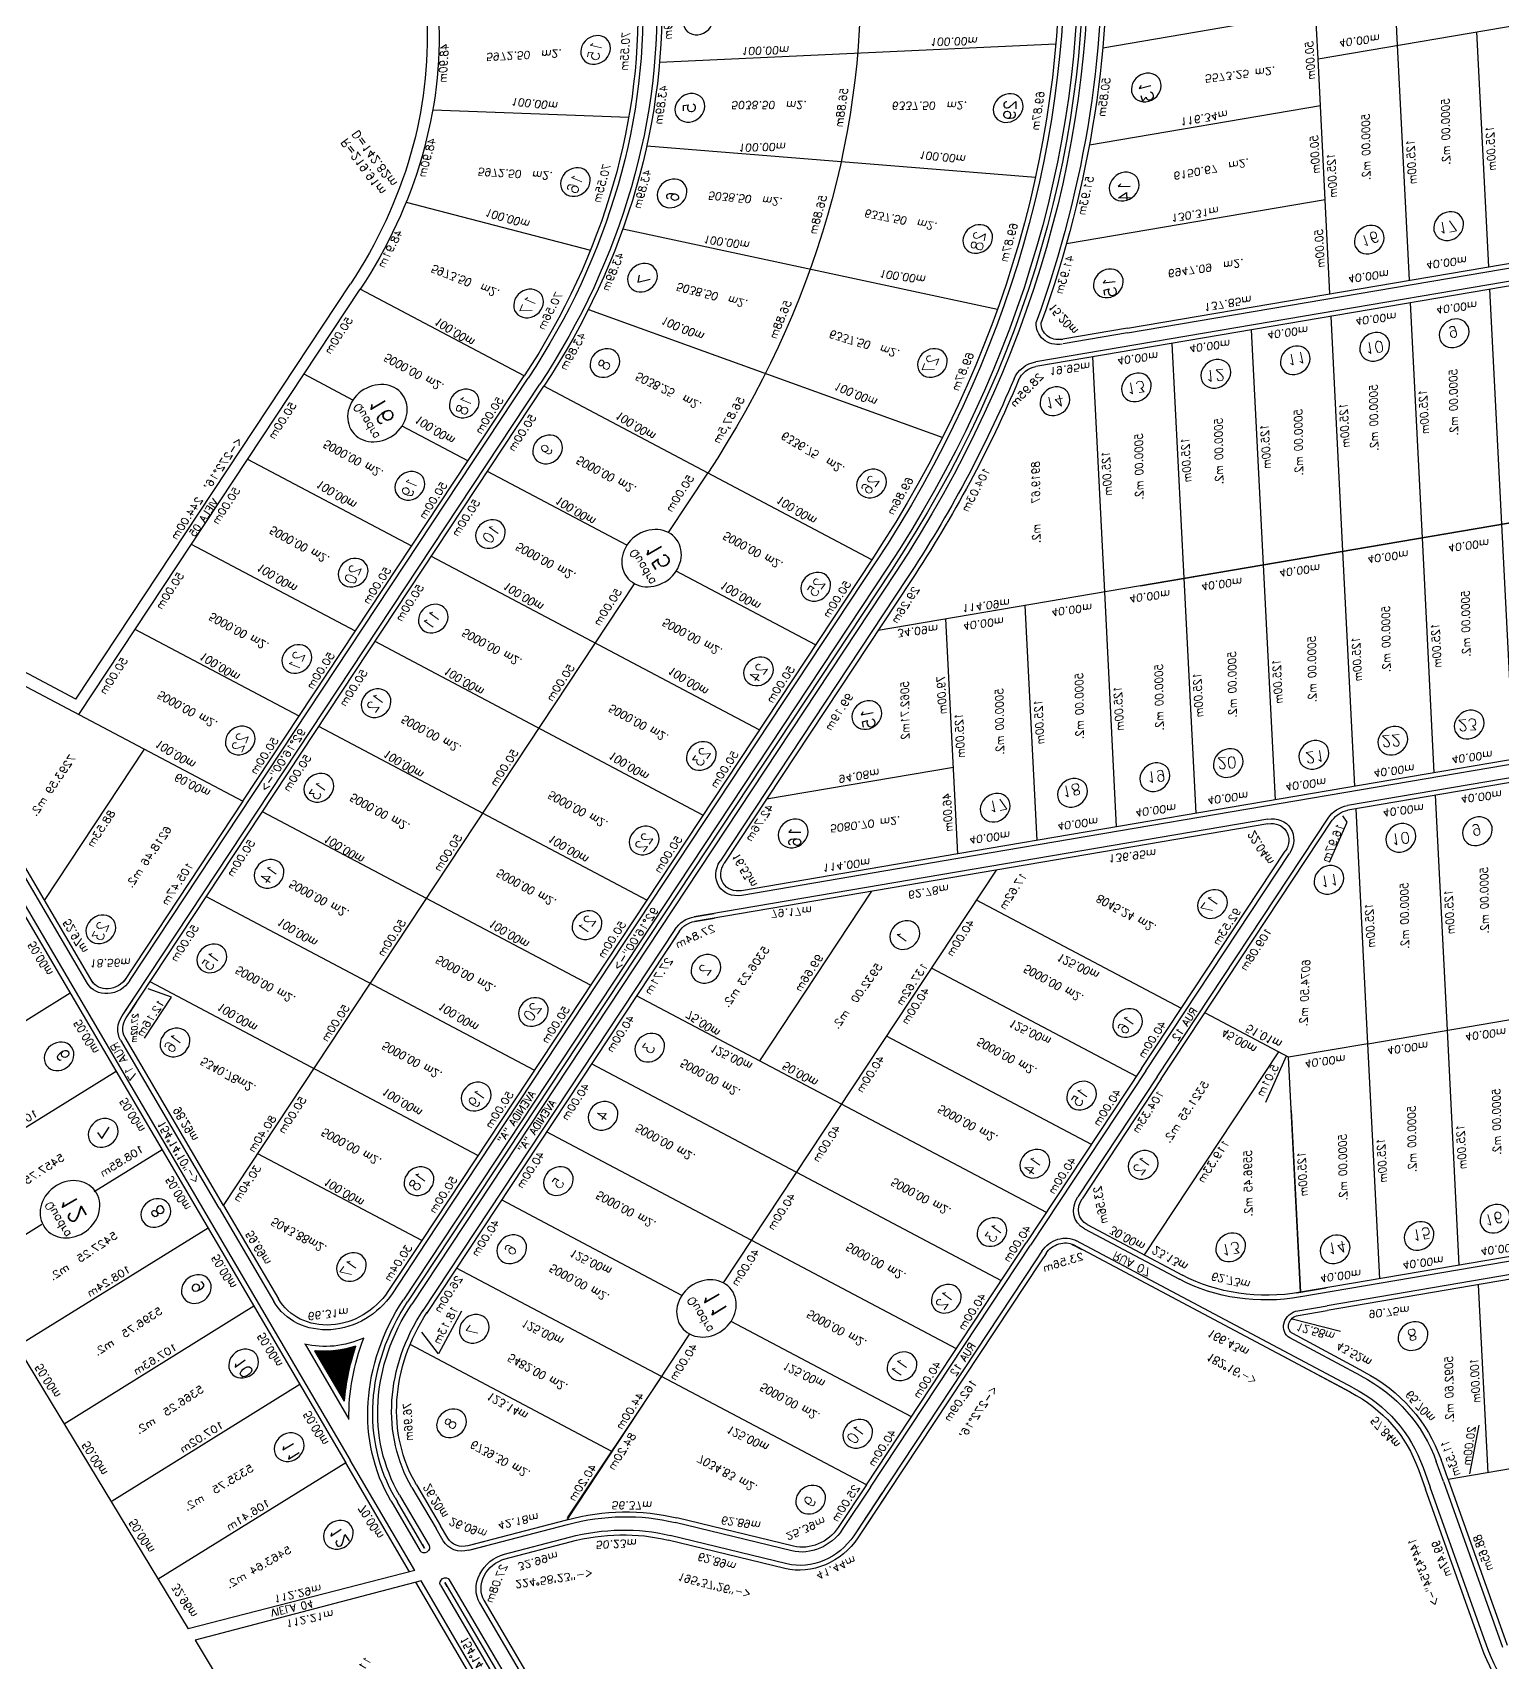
# Model space of a CAD drawing. Extents: x -23785941 to 8798891, y -8418521 to 21897894.
# Drawn here: x -2794367 to -2599359, y 4571250 to 4787501 of the extents above; entities that cross this region are included whole.
import ezdxf
from ezdxf.enums import TextEntityAlignment as Align

# ---------------------------------------------------------------- set-up
doc = ezdxf.new("R2010")
doc.units = 0
doc.header["$MEASUREMENT"] = 0
doc.header["$PDMODE"] = 34
doc.header["$PDSIZE"] = 1
doc.layers.get('0').update_dxf_attribs({"linetype": 'CONTINUOUS'})
for name, color, linetype in [('CALCADA', 3, 'CONTINUOUS'), ('REG60_100', 2, 'CONTINUOUS'), ('RUA', 1, 'CONTINUOUS'), ('TER_POLI', 5, 'CONTINUOUS')]:
    doc.layers.add(name, color=color, linetype=linetype)
doc.styles.add('1_5MM', font='romans.shx', dxfattribs={"height": 6})
doc.styles.add('1MM', font='romans.shx', dxfattribs={"height": 4})
doc.styles.add('2MM', font='romans.shx', dxfattribs={"height": 8})

# ---------------------------------------------------------------- blocks, each defined once
blk = doc.blocks.new('A$C3D774E76')
at = {"layer": 'CALCADA'}
h = blk.add_hatch(dxfattribs=at)
h.set_pattern_fill('ANSI37', color=105, angle=69.49536, style=0)
h.set_pattern_definition([(114.4953564, (-17588.34538, 15679.03877), (-0.11374935964, -0.0518274366), []), (204.4953564, (-17588.34538, 15679.03877), (0.0518274366, -0.11374935964), [])])
h.paths.add_polyline_path([(-22338.02, -2045.23, -0.111848), (-22326.71, -2062.49, -0.063642), (-22305.9, -2042.27)])
for p, q in [((-22278.18, -2025.16), (-22287.94, -1919.19)), ((-22207.76, -2021.19), (-22256.08, -1916.65)), ((-22201.07, -2020.57), (-22248.75, -1916.07)), ((-22377.76, -2034.33), (-22387.63, -1927.13)), ((-22327.97, -2029.74), (-22337.73, -1923.77)), ((-22483.6, -1975.54), (-22487.32, -1935.08)), ((-22427.55, -2038.91), (-22437.48, -1931.1)), ((-22576.92, -2052.66), (-22587.01, -1943.02)), ((-22527.13, -2048.08), (-22537.17, -1939.05)), ((-22477.34, -2043.49), (-22480.86, -2005.23)), ((-22096.68, -2008.45), (-22202.17, -2018.16)), ((-22208.88, -2018.78), (-22278.18, -2025.16)), ((-22825.88, -2075.5), (-22278.18, -2025.16)), ((-22246.6, -2031.81), (-22244.12, -2031.58)), ((-22216.96, -2031.59), (-22214.47, -2031.36)), ((-22190.07, -2029.11), (-22192.56, -2029.34)), ((-22172, -2039.48), (-22018.25, -2025.33)), ((-22246.15, -2036.79), (-22243.66, -2036.56)), ((-22432.48, -2051.39), (-22373.07, -2045.95)), ((-22319.68, -2041.03), (-22319.68, -2041.03)), ((-22245.28, -2046.23), (-22219.19, -2043.83)), ((-22432.48, -2051.39), (-22573.91, -2388.31)), ((-22432.49, -2051.41), (-22539.32, -2061.25)), ((-22183.56, -2058.9), (-22169.6, -2089.5)), ((-22573.78, -2064.4), (-22796.08, -2084.86)), ((-22547.62, -2067.33), (-22691.27, -2409.54)), ((-22626.52, -2069.25), (-22660.89, -2151.15)), ((-22551.09, -2069.13), (-22553.41, -2074.66)), ((-22548.79, -2070.1), (-22551.1, -2075.63)), ((-22532.73, -2068.6), (-22542.07, -2090.74)), ((-22605.57, -2174.38), (-22564.63, -2076.83)), ((-22705.63, -2138.88), (-22830.91, -2086.3)), ((-22371.39, -2164.23), (-22555.8, -2086.82)), ((-22542.07, -2090.74), (-22553.45, -2084.08)), ((-22352.04, -2118.13), (-22444.25, -2079.42)), ((-22196.07, -2131.56), (-22309.62, -2083.89)), ((-22796.39, -2094.28), (-22605.57, -2174.38)), ((-22352.04, -2118.13), (-22340.43, -2090.46)), ((-22296.2, -2092.18), (-22311.23, -2091.93)), ((-22307.53, -2113.33), (-22296.2, -2092.18)), ((-22222.79, -2195.17), (-22180.52, -2094.48)), ((-22404.9, -2306.07), (-22318.05, -2099.17)), ((-22329.37, -2095.12), (-22329.37, -2095.12)), ((-22181.05, -2095.38), (-22212.99, -2172.29)), ((-22506.86, -2486.95), (-22352.04, -2118.13)), ((-22097.85, -2220.51), (-22328.37, -2123.74)), ((-22390.74, -2210.33), (-22575.15, -2132.92)), ((-22087.42, -2165.08), (-22138.21, -2128)), ((-22705.63, -2138.88), (-22800.07, -2363.87)), ((-22697.78, -2135.67), (-22794.54, -2366.19)), ((-22700.1, -2141.21), (-22700.25, -2141.15)), ((-22242.43, -2203.2), (-22343.85, -2160.63)), ((-22605.57, -2174.38), (-22702.33, -2404.9)), ((-22410.09, -2256.44), (-22594.51, -2179.03)), ((-22624.92, -2220.48), (-22717.13, -2181.78)), ((-22128.82, -2294.27), (-22359.33, -2197.51)), ((-22139.9, -2351.66), (-22077.11, -2202.1)), ((-22113.33, -2257.39), (-22214.76, -2214.81)), ((-22644.28, -2266.59), (-22736.48, -2227.88)), ((-22429.45, -2302.54), (-22613.86, -2225.13)), ((-22328.3, -2446.54), (-22234.4, -2222.84)), ((-22097.86, -2220.5), (-22152.9, -2351.61)), ((-22144.3, -2331.15), (-22374.81, -2234.39)), ((-22663.63, -2312.69), (-22755.83, -2273.98)), ((-22448.8, -2348.64), (-22633.21, -2271.23)), ((-22159.78, -2368.04), (-22390.29, -2271.27)), ((-22359.71, -2392.19), (-22321.14, -2300.3)), ((-22747.7, -2331.62), (-22775.19, -2320.09)), ((-22468.15, -2394.74), (-22652.56, -2317.33)), ((-22259.86, -2565), (-22404.34, -2314.94)), ((-22682.98, -2358.79), (-22720.04, -2343.24)), ((-22484.73, -2496.24), (-22420.45, -2343.11)), ((-22420.45, -2343.11), (-22420.45, -2343.11)), ((-22348.12, -2436.24), (-22402.58, -2341.98)), ((-22402.58, -2341.98), (-22402.58, -2341.98)), ((-22192.56, -2446.13), (-22152.9, -2351.61)), ((-22144.14, -2355.3), (-22142.2, -2350.69)), ((-22141.83, -2356.27), (-22139.9, -2351.66)), ((-22175.26, -2404.92), (-22290.52, -2356.54)), ((-22702.33, -2404.9), (-22794.54, -2366.19)), ((-22593.54, -2396.34), (-22671.92, -2363.44)), ((-21980.48, -2434.51), (-22136.89, -2369.18)), ((-22136.47, -2369.36), (-22131.87, -2371.29)), ((-22387.95, -2459.25), (-22435.01, -2377.79)), ((-22141.11, -2380.43), (-22087.51, -2402.91)), ((-22181.49, -2450.78), (-22154.2, -2385.78)), ((-22190.74, -2441.8), (-22306, -2393.42)), ((-22108.84, -2393.97), (-22155.03, -2504)), ((-22487.51, -2440.85), (-22565.88, -2407.95)), ((-22818.19, -2408.9), (-22736.45, -2466.5)), ((-22506.86, -2486.95), (-22691.27, -2409.54)), ((-22585.52, -2415.97), (-22599.06, -2448.25)), ((-21827.74, -2413.4), (-21912.78, -2435.81)), ((-21980.65, -2434.44), (-22020.76, -2417.84)), ((-21909.72, -2447.41), (-21816.88, -2422.94)), ((-22206.23, -2478.68), (-22321.48, -2430.3)), ((-21985.24, -2445.52), (-22025.34, -2428.93)), ((-22348.12, -2436.24), (-22456.35, -2498.77)), ((-22052.45, -2947.96), (-22348.12, -2436.24)), ((-22010.69, -2448.02), (-22032, -2432.74)), ((-22031.7, -2436.18), (-22024.34, -2448.91)), ((-21923.93, -2438.75), (-21912.78, -2435.81)), ((-21923.29, -2441.16), (-21912.14, -2438.22)), ((-22850.45, -2445.52), (-22783, -2519.34)), ((-22192.56, -2446.13), (-22241.98, -2563.86)), ((-22041.22, -2443.7), (-22149.45, -2506.23)), ((-22124.94, -2492.07), (-22041.21, -2443.7)), ((-22042.09, -2442.18), (-22034.73, -2454.92)), ((-21985.11, -2445.58), (-21985.46, -2445.43)), ((-21910.36, -2444.99), (-21921.51, -2447.93)), ((-21909.72, -2447.41), (-21920.87, -2450.35)), ((-21832.18, -2581.62), (-21909.72, -2447.41)), ((-22710.83, -2448.79), (-22537.96, -2549.45)), ((-22181.49, -2450.78), (-22240.32, -2590.92)), ((-21815.2, -2810.88), (-22024.34, -2448.91)), ((-22303.76, -2762.86), (-22473.4, -2469.26)), ((-22328.11, -2470.87), (-22436.34, -2533.4)), ((-21986.3, -2514.76), (-21899.71, -2464.73)), ((-22021.2, -2478.33), (-22129.44, -2540.87)), ((-22735.32, -2485.18), (-22576.94, -2607.39)), ((-22196.53, -2486.59), (-22149.37, -2506.37)), ((-22308.09, -2505.5), (-22416.33, -2568.04)), ((-22129.44, -2540.87), (-22149.45, -2506.23)), ((-22764.31, -2518.1), (-22623.13, -2659.76)), ((-22001.19, -2512.97), (-22109.43, -2575.5)), ((-22288.08, -2540.14), (-22396.32, -2602.67)), ((-22129.44, -2540.87), (-22237.67, -2603.4)), ((-22129.44, -2540.87), (-22056.9, -2666.42)), ((-22797.32, -2546.98), (-22675.65, -2705.76)), ((-22416.33, -2568.04), (-22524.56, -2630.57)), ((-22268.07, -2574.77), (-22376.3, -2637.31)), ((-22222.69, -2577.82), (-22234.63, -2596.16)), ((-22109.43, -2575.5), (-22217.66, -2638.04)), ((-22407.32, -2583.62), (-22303.76, -2762.86)), ((-22234.63, -2596.16), (-22238.81, -2596.3)), ((-22396.32, -2602.67), (-22504.55, -2665.21)), ((-22042.06, -2941.96), (-22239.76, -2599.79)), ((-22268.92, -3073.03), (-22538.88, -2605.79)), ((-22248.06, -2609.41), (-22356.29, -2671.94)), ((-22542.43, -2623.63), (-22542.2, -2624.02)), ((-22525.95, -2652.16), (-22542.2, -2624.02)), ((-22376.3, -2637.31), (-22484.54, -2699.84)), ((-22228.05, -2644.04), (-22336.28, -2706.58)), ((-22518.21, -2765.5), (-22583.4, -2652.67)), ((-22525.95, -2652.16), (-22279.31, -3079.03)), ((-22356.29, -2671.94), (-22464.53, -2734.48)), ((-22208.04, -2678.68), (-22316.27, -2741.21)), ((-22561.5, -2790.51), (-22619.7, -2689.78)), ((-22336.28, -2706.58), (-22444.51, -2769.11)), ((-22604.8, -2815.52), (-22658.41, -2722.72)), ((-22474.92, -2740.48), (-22583.15, -2803.02)), ((-22316.27, -2741.21), (-22424.5, -2803.75)), ((-22454.9, -2775.12), (-22563.14, -2837.65)), ((-22583.15, -2803.02), (-22691.38, -2865.55)), ((-22583.15, -2803.02), (-22490.6, -2963.2)), ((-22434.89, -2809.75), (-22543.13, -2872.29)), ((-22563.14, -2837.65), (-22671.37, -2900.19))]:
    blk.add_line(p, q)
at = {"color": 100}
for p, q in [((-22192.79, -2026.85), (-22021.66, -2011.09)), ((-22192.56, -2029.34), (-22021.43, -2013.58)), ((-22192.33, -2031.83), (-22021.2, -2016.07)), ((-22244.12, -2031.58), (-22214.7, -2028.87)), ((-22214.47, -2031.36), (-22243.89, -2034.07)), ((-22243.66, -2036.56), (-22214.24, -2033.85)), ((-22498.1, -2490.63), (-22331.68, -2094.16)), ((-22495.8, -2491.59), (-22329.37, -2095.12)), ((-22493.49, -2492.56), (-22327.07, -2096.09))]:
    blk.add_line(p, q, dxfattribs=at)
at = {"color": 3}
blk.add_line((-22246.38, -2034.3), (-22243.89, -2034.07), dxfattribs=at)
at = {"color": 0}
for p, q in [((-22211.32, -2043.1), (-22219.19, -2043.83)), ((-22201.31, -2048.91), (-22198.03, -2056.1)), ((-22199.03, -2047.87), (-22195.75, -2055.06)), ((-22087.42, -2165.08), (-22138.21, -2128)), ((-22094.5, -2174.77), (-22145.29, -2137.7)), ((-22097.86, -2220.5), (-22088.18, -2197.45)), ((-22089.1, -2224.18), (-22079.42, -2201.13)), ((-22086.8, -2225.15), (-22077.11, -2202.1)), ((-22404.9, -2306.07), (-22401.01, -2296.82)), ((-22406.5, -2316.2), (-22401.48, -2324.89)), ((-22404.34, -2314.94), (-22399.32, -2323.64))]:
    blk.add_line(p, q, dxfattribs=at)
blk.add_lwpolyline([(-22338.02, -2045.23, -0.111848), (-22326.71, -2062.49, -0.063642), (-22305.9, -2042.27)], format="xyb", close=True)
at = {"color": 5}
for centre in [(-22481.1, -1990.8), (-22228.59, -2209.01), (-22733.86, -2337.4), (-22579.71, -2402.14)]:
    blk.add_circle(centre, 15, dxfattribs=at)
for centre in [(-22303.66, -2007.74), (-22248.66, -2001.75), (-22355.7, -2013.98), (-22451.31, -2023.04), (-22404.26, -2016.95), (-22552.56, -2030.28), (-22504.11, -2025.5), (-22261.08, -2077.46), (-22595.29, -2082.77), (-22520.74, -2079.14), (-22363.26, -2083.32), (-22546, -2117.45), (-22295.56, -2113.23), (-22379.25, -2134.04), (-22318.67, -2150.49), (-22564.83, -2163.77), (-22398.08, -2180.36), (-22333.63, -2188.05), (-22633.47, -2190.74), (-22109.54, -2194.73), (-22586.7, -2207.68), (-22416.91, -2226.68), (-22347.99, -2224), (-22123.4, -2231.78), (-22651.13, -2235.95), (-22605.53, -2254), (-22362.95, -2261.55), (-22437.91, -2272.28), (-22138.87, -2268.23), (-22671.02, -2282.4), (-22624.36, -2300.32), (-22379.52, -2305.85), (-22154.33, -2304.68), (-22456.74, -2318.59), (-22690.98, -2329.22), (-22168.99, -2341.43), (-22643.19, -2346.63), (-22475.57, -2364.91), (-22709.71, -2373.82), (-22411.09, -2378.34), (-22185.26, -2377.58), (-22662.02, -2392.95), (-22329.38, -2392.55), (-22494.4, -2411.23), (-22200.23, -2415.14), (-22149.34, -2419.19), (-22733.05, -2427.29), (-22084.03, -2429.51), (-22681.6, -2439.86), (-22439.52, -2440.71), (-22217.4, -2453.71), (-22513.23, -2457.55), (-22356.35, -2463.94), (-22048.95, -2469.41), (-22707.2, -2478.76), (-21984.89, -2474.79), (-22771.65, -2480.14), (-22337.63, -2498.14), (-22540.78, -2508.68), (-22027.35, -2505.75), (-22734.94, -2514.32), (-22823.68, -2525.72), (-22242.4, -2520.56), (-22317.62, -2534.49), (-22010.19, -2540.06), (-22767.07, -2545.68), (-22574.38, -2566.71), (-22299.82, -2566.97), (-22215, -2572.59), (-22803.11, -2573.88), (-22517.25, -2603.25), (-22275.45, -2602.47), (-22614.6, -2619.71), (-22210.11, -2612.45), (-22496.74, -2638.75), (-22255.87, -2637.11), (-22187.97, -2644), (-22552.11, -2657.62), (-22662.74, -2668.9), (-22476.73, -2673.39), (-22238, -2671.31), (-22589.88, -2691.42), (-22456.71, -2708.02), (-22626.65, -2728.28), (-22436.7, -2742.66), (-22486.06, -2771.17), (-22416.69, -2777.29), (-22466.05, -2805.81)]:
    blk.add_circle(centre, 7.5)
at = {"color": 100}
for centre, radius, start, end in [((-22237.24, -2133.8), 102.42, 95.24852, 157.22869), ((-22237.24, -2133.8), 99.92, 95.24852, 157.22869), ((-22237.24, -2133.8), 97.42, 95.24852, 157.22869), ((-23002.85, -2278.75), 547.42, 300.01865, 337.22869), ((-23002.85, -2278.75), 549.92, 300.01865, 337.22869), ((-23002.85, -2278.75), 552.42, 300.01865, 337.22869)]:
    blk.add_arc(centre, radius, start, end, dxfattribs=at)
at = {"color": 3}
for centre, start, end in [((-22214.47, -2031.36), 275.26248, 95.26248), ((-22192.56, -2029.34), 95.26105, 275.26105)]:
    blk.add_arc(centre, 2.5, start, end, dxfattribs=at)
at = {"color": 0}
for centre, radius, start, end in [((-22170.39, -2053.59), 14.2, 95.25925, 204.5223), ((-22370.12, -2078), 32.19, 337.22447, 95.25925), ((-22237.24, -2133.8), 87.92, 95.24852, 157.22869), ((-22210.4, -2053.06), 10, 24.5223, 95.25925), ((-22395.68, -2309.94), 10, 157.22925, 210.01869), ((-22411.23, -2346.98), 10, 30.01869, 157.22383), ((-22132.61, -2360.14), 10, 157.22774, 247.26845), ((-22144.98, -2389.65), 10, 67.24368, 157.22187), ((-22124.94, -2492.07), 96.7, 30.01869, 67.22869), ((-21778.11, -2601.73), 194.76, 87.25008, 104.76369), ((-22027.29, -2433.63), 5.09, 67.52123, 210.01869), ((-21946.07, -2354.74), 86.87, 246.66132, 284.76377), ((-21946.07, -2354.74), 98.87, 246.66132, 284.76377), ((-23002.85, -2278.75), 537.92, 300.01865, 337.22869), ((-22530.22, -2600.79), 10, 145.73005, 210.01869), ((-22551.09, -2628.64), 10, 30.01869, 124.06753)]:
    blk.add_arc(centre, radius, start, end, dxfattribs=at)
for centre, radius, start, end in [((-22538.4, -2071.2), 10, 95.25925, 157.2292), ((-22574.5, -2074.53), 10, 337.2292, 95.25925), ((-22080.39, -2048.8), 110.07, 204.52324, 233.87147), ((-22080.39, -2048.8), 98.07, 204.52324, 233.87147), ((-22105.68, -2190.1), 30.97, 337.20728, 53.87091), ((-22105.68, -2190.1), 18.97, 337.20728, 53.87091), ((-23002.85, -2278.75), 219.92, 300.01865, 337.22869), ((-23002.85, -2278.75), 225.92, 300.01865, 337.22869), ((-23002.85, -2278.75), 325.92, 300.01865, 337.22869), ((-23002.85, -2278.75), 337.92, 300.01865, 337.22869), ((-23002.85, -2278.75), 437.92, 300.01865, 337.22869), ((-23002.85, -2278.75), 561.92, 325.73005, 337.22869), ((-22251.2, -2559.99), 10, 210.01869, 337.22646), ((-22231.1, -2594.79), 10, 157.22869, 210.01869), ((-23002.85, -2278.75), 561.92, 300.01865, 322.56029)]:
    blk.add_arc(centre, radius, start, end)
for p in [(-22256.08, -1916.65), (-22248.75, -1916.07), (-22171.69, -2039.46), (-22373.07, -2045.95), (-22245.28, -2046.23), (-22219.19, -2043.83), (-22530.36, -2060.42), (-22198.03, -2056.1), (-22183.31, -2059.49), (-22573.77, -2064.42), (-22194.22, -2064.47), (-22564.63, -2076.83), (-22551.1, -2075.63), (-22340.43, -2090.46), (-22180.52, -2094.48), (-22169.61, -2089.5), (-22329.37, -2095.12), (-22318.3, -2099.77), (-22138.21, -2128), (-22145.29, -2137.7), (-22094.5, -2174.77), (-22088.18, -2197.45), (-22401.01, -2296.82), (-22399.32, -2323.64), (-22420.45, -2343.11), (-22402.58, -2341.98), (-22139.9, -2351.66), (-22131.87, -2371.29), (-22136.5, -2382.37), (-22156.14, -2390.4), (-22082.87, -2391.85), (-22087.51, -2402.91), (-21827.74, -2413.4), (-22020.76, -2417.84), (-22025.34, -2428.93), (-21824.68, -2425), (-22031.7, -2436.18), (-21980.48, -2434.51), (-21923.93, -2438.75), (-21985.24, -2445.52), (-21920.87, -2450.35), (-22506.86, -2486.95), (-22495.8, -2491.59), (-22484.73, -2496.24), (-22129.44, -2540.87), (-22259.79, -2565.12), (-22242.04, -2564), (-22533.53, -2587.97), (-22238.7, -2587.07), (-22237.67, -2603.4), (-22556.69, -2620.35), (-22534.54, -2613.31), (-22542.2, -2624.02)]:
    blk.add_point(p)
at = {"color": 100}
for p in [(-22214.47, -2031.36), (-22192.56, -2029.34)]:
    blk.add_point(p, dxfattribs=at)
at = {"color": 0}
for p in [(-22087.42, -2165.08), (-22077.11, -2202.1)]:
    blk.add_point(p, dxfattribs=at)
at = {"layer": 'CALCADA'}
for p, q in [((-22095.58, -2010.86), (-22201.07, -2020.57)), ((-22207.76, -2021.19), (-22277.95, -2027.65)), ((-22172.22, -2036.99), (-22018.48, -2022.84)), ((-22825.65, -2077.99), (-22277.95, -2027.65)), ((-22344.18, -2043.29), (-22296.57, -2038.91)), ((-22432.71, -2048.9), (-22373.3, -2043.46)), ((-22245.51, -2043.74), (-22219.42, -2041.34)), ((-22211.55, -2040.61), (-22219.42, -2041.34)), ((-22432.72, -2048.92), (-22539.55, -2058.76)), ((-22201.31, -2048.91), (-22180.52, -2094.48)), ((-22199.03, -2047.87), (-22178.25, -2093.44)), ((-22575.65, -2062.08), (-22679, -2071.59)), ((-22185.83, -2059.94), (-22171.88, -2090.53)), ((-22549.93, -2066.37), (-22693.57, -2408.57)), ((-22562.98, -2079.36), (-22700.03, -2405.86)), ((-22349.73, -2119.09), (-22338.13, -2091.43)), ((-22407.2, -2305.1), (-22320.35, -2098.21)), ((-22504.56, -2487.92), (-22349.74, -2119.09)), ((-22088.89, -2167.1), (-22139.69, -2130.02)), ((-22093.02, -2172.76), (-22143.81, -2135.68)), ((-22142.2, -2350.69), (-22079.42, -2201.13)), ((-22095.56, -2221.47), (-22085.87, -2198.42)), ((-22095.56, -2221.47), (-22150.59, -2352.58)), ((-22262.03, -2566.25), (-22406.5, -2316.2)), ((-22487.04, -2495.27), (-22422.76, -2342.15)), ((-22345.95, -2434.98), (-22400.41, -2340.73)), ((-22190.25, -2447.1), (-22150.59, -2352.58)), ((-21981.45, -2436.81), (-22137.85, -2371.48)), ((-22183.8, -2449.81), (-22156.5, -2384.81)), ((-22140.14, -2378.13), (-22086.55, -2400.61)), ((-21827.1, -2415.81), (-21912.14, -2438.22)), ((-21910.36, -2444.99), (-21817.51, -2420.53)), ((-21984.28, -2443.21), (-22024.39, -2426.62)), ((-22050.29, -2946.71), (-22345.95, -2434.98)), ((-22033.87, -2437.43), (-22026.51, -2450.16)), ((-22190.25, -2447.1), (-22239.68, -2564.83)), ((-21825.59, -2816.89), (-22041.22, -2443.7)), ((-21823.43, -2815.63), (-22039.05, -2442.45)), ((-22183.8, -2449.81), (-22242.62, -2589.95)), ((-21817.37, -2812.13), (-22026.51, -2450.16)), ((-22044.22, -2943.21), (-22241.92, -2601.04)), ((-22271.08, -3074.28), (-22541.04, -2607.04)), ((-22523.78, -2650.91), (-22540.04, -2622.77)), ((-22523.78, -2650.91), (-22277.14, -3077.78))]:
    blk.add_line(p, q, dxfattribs=at)
at = {"layer": 'CALCADA', "color": 105}
blk.add_lwpolyline([(-22338.02, -2045.23, -0.111848), (-22326.71, -2062.49, -0.063642), (-22305.9, -2042.27)], format="xyb", close=True, dxfattribs=at)
at = {"layer": 'CALCADA'}
for centre, radius, start, end in [((-22237.24, -2133.8), 111.92, 121.92348, 143.88603), ((-22170.39, -2053.59), 16.7, 95.25925, 204.5223), ((-22370.12, -2078), 34.69, 337.22447, 95.25925), ((-22370.45, -2078.82), 44.19, 14.3958, 53.87029), ((-22237.24, -2133.8), 90.42, 95.24852, 157.22869), ((-22210.4, -2053.06), 12.5, 24.5223, 95.25925), ((-22574.5, -2074.53), 12.5, 337.2292, 95.25925), ((-22538.4, -2071.2), 12.5, 95.25925, 157.2292), ((-22080.39, -2048.8), 107.57, 204.52324, 233.87147), ((-22080.39, -2048.8), 100.57, 204.52324, 233.87147), ((-22105.68, -2190.1), 21.47, 337.20728, 53.87091), ((-22105.68, -2190.1), 28.47, 337.20728, 53.87091), ((-22395.68, -2309.94), 12.5, 157.22925, 210.01869), ((-22411.23, -2346.98), 12.5, 30.01869, 157.22383), ((-22132.61, -2360.14), 12.5, 157.22774, 247.26845), ((-22144.98, -2389.65), 12.5, 67.24368, 157.22187), ((-22124.94, -2492.07), 99.2, 30.01869, 67.22869), ((-23002.85, -2278.75), 328.42, 300.01865, 337.22869), ((-23002.85, -2278.75), 335.42, 300.01865, 337.22869), ((-21778.11, -2601.73), 192.26, 87.25008, 104.76369), ((-21946.07, -2354.74), 89.37, 246.66132, 284.76377), ((-21946.07, -2354.74), 96.37, 246.66132, 284.76377), ((-23002.85, -2278.75), 540.42, 300.01865, 337.22869), ((-23002.85, -2278.75), 559.42, 325.73005, 337.22869), ((-22251.2, -2559.99), 12.5, 210.01869, 337.22646), ((-22530.22, -2600.79), 12.5, 145.73005, 210.01869), ((-22231.1, -2594.79), 12.5, 157.22869, 210.01869), ((-23002.85, -2278.75), 559.42, 300.01865, 322.59955), ((-22551.09, -2628.64), 12.5, 30.01869, 126.03645)]:
    blk.add_arc(centre, radius, start, end, dxfattribs=at)
at = {"layer": 'CALCADA', "color": 0}
blk.add_arc((-22027.29, -2433.63), 7.59, 67.52123, 210.01869, dxfattribs=at)
at = {"layer": 'REG60_100'}
for p, q in [((-21923.81, -2474.77), (-21905.24, -2457.3)), ((-22150.75, -2505.75), (-22137.01, -2484.38))]:
    blk.add_line(p, q, dxfattribs=at)
at = {"layer": 'TER_POLI'}
for p, q in [((-22248.75, -1916.07), (-22142.69, -1907.62)), ((-23758.9, -2036.37), (-22256.08, -1916.65))]:
    blk.add_line(p, q, dxfattribs=at)
at = {"color": 1, "style": '1MM'}
for s, rotation, p in [('154%%d14\'10"->  247.79m', 5.25925, (-22128.23, -2017.52)), ('92%%d16\'00"->', 67.22869, (-22610.95, -2201.82)), ('92%%d16\'00"->', 67.22869, (-22416.05, -2287.37)), ('144%%d43\'54"->', 14.76369, (-21876.91, -2411.29))]:
    blk.add_text(s, height=4, rotation=rotation, dxfattribs=at).set_placement(p, align=Align.MIDDLE)
at = {"style": '1MM'}
for p in [(-22498.56, -2749.52), (-22541.85, -2774.54)]:
    blk.add_text('50.00m', height=4, rotation=30.01869, dxfattribs=at).set_placement(p, align=Align.MIDDLE)
at = {"attachment_point": 1}
for s, insert, char_height, width, rotation, style in [('VIELA 04', (-22234.11, -1952.59), 4, 603.212, 296.5427, '1MM'), ('12', (-22253.67, -1998.52), 6, 3.251, 1.76162, '1_5MM'), ('11', (-22307.71, -2004.79), 6, 3.251, 4.71761, '1_5MM'), ('9', (-22408.22, -2015.82), 6, 7.631, 10.80167, '1_5MM'), ('10', (-22360.1, -2009.62), 6, 2.438, 0.24916, '1_5MM'), ('7', (-22506.99, -2023.47), 6, 3.942, 1.1608, '1_5MM'), ('8', (-22454.39, -2021.33), 6, 4.927, 1.05228, '1_5MM'), ('6', (-22554.9, -2029.26), 6, 3.942, 1.67589, '1_5MM'), ('23', (-22600.05, -2084.73), 6, 4.972, 55.44749, '1_5MM'), ('16', (-22525.64, -2081.8), 6, 4.972, 69.49536, '1_5MM'), ('17', (-22367.88, -2085.44), 6, 4.262, 69.49536, '1_5MM'), ('8', (-22264.98, -2078.29), 6, 2.438, 69.49536, '1_5MM'), ('7', (-22298.89, -2113.33), 6, 2.438, 69.49536, '1_5MM'), ('15', (-22549.71, -2119.82), 6, 4.972, 69.49536, '1_5MM'), ('18', (-22384.13, -2137), 6, 6.393, 69.49536, '1_5MM'), ('6', (-22322.63, -2151.31), 6, 8.127, 69.49536, '1_5MM'), ('14', (-22568.96, -2167.23), 6, 5.683, 69.49536, '1_5MM'), ('19', (-22401.55, -2183.57), 6, 1.421, 69.49536, '1_5MM'), ('22', (-22638.22, -2192.7), 6, 4.972, 55.44749, '1_5MM'), ('5', (-22336.58, -2188.61), 6, 5.689, 69.49536, '1_5MM'), ('9', (-22112.73, -2195.1), 6, 4.064, 69.49536, '1_5MM'), ('13', (-22590.28, -2210.06), 6, 3.552, 69.49536, '1_5MM'), ('20', (-22421.87, -2229.82), 6, 6.393, 69.49536, '1_5MM'), ('4', (-22352.05, -2225.34), 6, 6.502, 69.49536, '1_5MM'), ('10', (-22128.3, -2234.4), 6, 7.314, 69.49536, '1_5MM'), ('21', (-22655.88, -2237.91), 6, 4.972, 55.44749, '1_5MM'), ('12', (-22610.45, -2257.46), 6, 7.103, 69.49536, '1_5MM'), ('3', (-22366.76, -2262.36), 6, 4.064, 69.49536, '1_5MM'), ('11', (-22143.48, -2270.37), 6, 4.064, 69.49536, '1_5MM'), ('21', (-22442.86, -2275.81), 6, 6.393, 69.49536, '1_5MM'), ('20', (-22675.77, -2284.36), 6, 4.972, 55.44749, '1_5MM'), ('11', (-22628.95, -2302.87), 6, 2.131, 69.49536, '1_5MM'), ('2', (-22383.27, -2306.51), 6, 5.689, 69.49536, '1_5MM'), ('12', (-22158.95, -2307.1), 6, 4.876, 69.49536, '1_5MM'), ('22', (-22460.7, -2321.47), 6, 5.683, 69.49536, '1_5MM'), ('19', (-22695.73, -2331.18), 6, 4.972, 55.44749, '1_5MM'), ('13', (-22172.43, -2345.45), 6, 5.689, 69.49536, '1_5MM'), ('10', (-22647.53, -2350.52), 6, 0.71, 69.49536, '1_5MM'), ('23', (-22479.69, -2368.21), 6, 6.393, 69.49536, '1_5MM'), ('18', (-22714.46, -2375.78), 6, 4.972, 55.44749, '1_5MM'), ('14', (-22189.61, -2379.8), 6, 4.876, 69.49536, '1_5MM'), ('1', (-22332.94, -2392.15), 6, 5.689, 69.49536, '1_5MM'), ('24', (-22498.44, -2414.29), 6, 5.683, 69.49536, '1_5MM'), ('15', (-22204.6, -2417.58), 6, 6.502, 69.49536, '1_5MM'), ('17', (-22737.8, -2429.25), 6, 4.972, 55.44749, '1_5MM'), ('8', (-22685, -2440.07), 6, 0.71, 61.89353, '1_5MM'), ('25', (-22517.43, -2461.03), 6, 7.103, 69.49536, '1_5MM'), ('16', (-22221.69, -2456.31), 6, 4.876, 69.49536, '1_5MM'), ('16', (-22776.4, -2482.1), 6, 4.972, 55.44749, '1_5MM'), ('7', (-22709.98, -2478.68), 6, 0.71, 42.90812, '1_5MM'), ('8', (-21984, -2471.69), 6, 7.631, 297.06745, '1_5MM'), ('26', (-22545.32, -2511.27), 6, 4.972, 69.49536, '1_5MM'), ('6', (-22737.57, -2513.52), 6, 0.71, 42.90844, '1_5MM'), ('17', (-22247.5, -2523.01), 6, 4.064, 69.49536, '1_5MM'), ('15', (-22829.47, -2526.92), 6, 4.972, 45.669, '1_5MM'), ('19', (-22317.46, -2529.8), 6, 16, 302.99274, '1_5MM'), ('5', (-22771.36, -2544.51), 6, 0.71, 30.80889, '1_5MM'), ('27', (-22579.89, -2568.07), 6, 7.814, 54.73812, '1_5MM'), ('28', (-22619.58, -2621.05), 6, 6.393, 44.69946, '1_5MM'), ('9', (-22187.08, -2640.9), 6, 7.631, 297.06745, '1_5MM'), ('29', (-22667.8, -2669.7), 6, 9.945, 34.33531, '1_5MM'), ('9', (-22415.81, -2774.19), 6, 7.631, 297.06745, '1_5MM')]:
    blk.add_mtext(s, dxfattribs=dict(at, insert=insert, char_height=char_height, width=width, rotation=rotation, style=style))
at = {"color": 1, "char_height": 4, "attachment_point": 1, "rotation": 5.03393, "style": '1MM'}
for insert in [(-22491.58, -1982.05), (-22238.92, -2203.65), (-22744.88, -2329.66), (-22589.77, -2395.02)]:
    blk.add_mtext('Quadra', dxfattribs=dict(at, insert=insert))
at = {"color": 1, "attachment_point": 1}
for s, insert, char_height, width, rotation, style in [('12', (-22488.71, -1988.83), 8, 20.682, 5.03393, '2MM'), ('11', (-22236.05, -2210.43), 8, 20.682, 5.03393, '2MM'), ('VIELA 05', (-22750.29, -2249.38), 4, 603.212, 67.75139, '1MM'), ('16', (-22742.01, -2336.44), 8, 20.682, 5.03393, '2MM'), ('15', (-22586.9, -2401.8), 8, 20.682, 5.03393, '2MM')]:
    blk.add_mtext(s, dxfattribs=dict(at, insert=insert, char_height=char_height, width=width, rotation=rotation, style=style))
at = {"char_height": 6, "attachment_point": 1, "style": '1_5MM'}
for s, insert, rotation in [('16', (-22415.61, -2378.64), 32.59999), ('9', (-22665.95, -2393.69), 69.49536), ('12', (-22154, -2422.02), 69.49536), ('13', (-22082.9, -2423.75), 298.09885), ('15', (-22444.36, -2439.75), 22.34697), ('17', (-22355.91, -2460.28), 297.53534), ('14', (-22048.68, -2465.2), 299.42134), ('18', (-22338.42, -2493.07), 297.01222), ('15', (-22026.87, -2501.85), 298.6081), ('16', (-22009.73, -2534.23), 294.52284), ('20', (-22300.54, -2561.1), 305.8307), ('11', (-22214.04, -2567.23), 298.51353), ('14', (-22516.74, -2597.51), 298.60796), ('21', (-22273.88, -2597), 300.8622), ('10', (-22209.72, -2606.73), 301.64702), ('13', (-22496.41, -2633.1), 299.20816), ('22', (-22256.53, -2631.02), 305.83045), ('15', (-22556.72, -2657.14), 26.44301), ('23', (-22238.43, -2665.21), 304.52911), ('12', (-22476.37, -2667.24), 305.30517), ('14', (-22594.35, -2690.67), 31.17856), ('11', (-22456.52, -2703.63), 298.51353), ('13', (-22631.47, -2726.25), 19.27395), ('10', (-22436.31, -2736.94), 301.64702), ('16', (-22484.68, -2766.42), 287.56902), ('17', (-22465.6, -2799.72), 298.92112)]:
    blk.add_mtext(s, dxfattribs=dict(at, insert=insert, rotation=rotation))
at = {"layer": 'REG60_100', "style": '1MM'}
for s, height, rotation, p in [('32.96m', 4, 4.5548, (-22269.94, -1923.18)), ('50.00m', 4, 4.5548, (-22362.39, -1929.14)), ('50.00m', 4, 4.5548, (-22312.55, -1925.16)), ('50.00m', 4, 4.5548, (-22412.24, -1933.11)), ('106.41m', 4, 95.25925, (-22287.04, -1972.54)), ('112.29m', 4, 295.9094, (-22235.67, -1969.31)), ('112.21m', 4, 297.25748, (-22220.63, -1966.81)), ('107.02m', 4, 95.25925, (-22336.86, -1976.82)), ('108.24m', 4, 95.25925, (-22436.5, -1985.37)), ('107.63m', 4, 95.25925, (-22386.68, -1981.09)), ('109.46m', 4, 95.25925, (-22536.13, -1993.93)), ('108.85m', 4, 95.25925, (-22485.58, -2024.71)), ('70.00m', 4, 5.25091, (-22243.89, -2017.99)), ('50.00m', 4, 5.25091, (-22303.44, -2023.47)), ('50.00m', 4, 5.25091, (-22403.02, -2032.62)), ('50.00m', 4, 5.25091, (-22353.23, -2028.04)), ('50.00m', 4, 5.29258, (-22502.6, -2041.79)), ('50.00m', 4, 5.25091, (-22452.81, -2037.19)), ('50.00m', 4, 5.20925, (-22552.39, -2046.36)), ('26.20m', 4, 5.25925, (-22231.87, -2049.01)), ('27.08m', 4, 55.48551, (-22175.44, -2049.22)), ('50.00m', 4, 5.25091, (-22602.18, -2050.92)), ('59.69m', 4, 5.23758, (-22402.41, -2052.65)), ('66.31m', 4, 303.37825, (-22349.9, -2061.04)), ('26.09m', 4, 330.36326, (-22209.04, -2054.08)), ('27.02m', 3, 36.15147, (-22540.59, -2067.65)), ('98.29m', 4, 5.26869, (-22481.06, -2059.89)), ('30.40m', 4, 67.22925, (-22434.68, -2066.96)), ('76.96m', 4, 30.33175, (-22276.25, -2061.16)), ('32.99m', 4, 292.13297, (-22171.63, -2071.66)), ('52.97m', 4, 5.25925, (-22600.61, -2070.9)), ('18.56m', 4, 308.36707, (-22577.14, -2077.01)), ('12.16m', 4, 67.23591, (-22539.71, -2076.88)), ('42.18m', 4, 296.56952, (-22195.64, -2075.52)), ('80.40m', 4, 67.22925, (-22451.73, -2086.91)), ('30.04m', 4, 67.23702, (-22349.91, -2102.73)), ('50.00m', 4, 67.22869, (-22561.79, -2111.42)), ('50.00m', 4, 67.22925, (-22450.23, -2104.02)), ('100.00m', 4, 340.66535, (-22398.8, -2101.8)), ('18.13m', 4, 61.32175, (-22306.76, -2103.44)), ('123.14m', 4, 338.37547, (-22250.3, -2104.02)), ('40.20m', 4, 67.24536, (-22191.98, -2111.47)), ('50.23m', 4, 307.06308, (-22153.4, -2106.98)), ('88.53m', 4, 67.22925, (-22640.02, -2111.77)), ('100.00m', 4, 340.66535, (-22511.36, -2110.45)), ('26.00m', 4, 67.22869, (-22319.65, -2113.31)), ('105.47m', 4, 67.22925, (-22590.53, -2125.63)), ('56.37m', 4, 310.38046, (-22165.48, -2124.07)), ('50.00m', 4, 67.22508, (-22365.4, -2139.63)), ('125.00m', 4, 335.46474, (-22271.54, -2138.75)), ('84.20m', 4, 66.81861, (-22192.93, -2135.62)), ('50.00m', 4, 67.22925, (-22476.96, -2147.02)), ('40.00m', 4, 67.22869, (-22332.42, -2143.74)), ('44.00m', 4, 67.21536, (-22208.28, -2150.29)), ('62.89m', 4, 326.38788, (-22112.56, -2140.84)), ('50.00m', 4, 67.22869, (-22581.14, -2157.53)), ('100.00m', 4, 340.66535, (-22419.72, -2150.1)), ('50.00m', 4, 67.22869, (-22703.77, -2160.28)), ('100.00m', 4, 340.66535, (-22648.46, -2161.64)), ('60.00m', 4, 337.22869, (-22629.12, -2159.45)), ('100.00m', 4, 340.66535, (-22529.4, -2158.03)), ('62.89m', 4, 318.67395, (-22121.92, -2161.19)), ('40.00m', 4, 67.23202, (-22347.9, -2180.62)), ('125.00m', 4, 335.46474, (-22286.91, -2177.45)), ('50.00m', 4, 67.22925, (-22384.76, -2185.73)), ('40.00m', 4, 67.2298, (-22212.51, -2184.98)), ('25.39m', 4, 284.30619, (-22098.27, -2184.64)), ('41.44m', 4, 283.51175, (-22070.98, -2185.2)), ('50.00m', 4, 67.22869, (-22618.93, -2195.88)), ('50.00m', 4, 67.22925, (-22496.31, -2193.13)), ('125.00m', 4, 335.46474, (-22157.18, -2187.89)), ('50.00m', 4, 67.22869, (-22600.5, -2203.63)), ('100.00m', 4, 340.66535, (-22551.04, -2199.88)), ('100.00m', 4, 340.66535, (-22439.21, -2196.24)), ('50.00m', 4, 67.22869, (-22723.12, -2206.38)), ('100.00m', 4, 340.66535, (-22672.84, -2203.9)), ('25.00m', 4, 67.23536, (-22096.7, -2207.43)), ('40.00m', 4, 67.22869, (-22363.38, -2217.5)), ('50.00m', 4, 67.23175, (-22404.11, -2231.83)), ('40.00m', 4, 67.2298, (-22234.19, -2235.98)), ('125.00m', 4, 335.46474, (-22167.02, -2227.81)), ('50.00m', 4, 67.22869, (-22638.29, -2241.98)), ('50.00m', 4, 67.22925, (-22515.67, -2239.23)), ('100.00m', 4, 340.66535, (-22459.4, -2239.53)), ('40.00m', 4, 67.22341, (-22109.28, -2237.4)), ('50.00m', 4, 67.22869, (-22742.47, -2252.48)), ('50.00m', 4, 67.22869, (-22619.85, -2249.73)), ('100.00m', 4, 340.66535, (-22569.24, -2247.14)), ('100.00m', 4, 340.66535, (-22693.48, -2251.44)), ('40.00m', 4, 67.22536, (-22378.87, -2254.38)), ('40.00m', 4, 67.2298, (-22247.12, -2265.91)), ('40.00m', 4, 67.22925, (-22124.77, -2274.28)), ('50.00m', 4, 67.22869, (-22423.46, -2277.94)), ('162.09m', 4, 69.68428, (-22104.67, -2281.28)), ('50.00m', 4, 67.22758, (-22657.64, -2288.09)), ('50.00m', 4, 67.22925, (-22535.02, -2285.33)), ('100.00m', 4, 340.66535, (-22477.6, -2286.79)), ('27.71m', 4, 67.22841, (-22391.97, -2285.6)), ('50.00m', 4, 67.22869, (-22761.82, -2298.59)), ('50.00m', 4, 67.22869, (-22639.2, -2295.83)), ('100.00m', 4, 340.66535, (-22586.34, -2294.28)), ('75.00m', 4, 343.02703, (-22356.06, -2289.05)), ('125.00m', 4, 335.46474, (-22331.79, -2290.47)), ('100.00m', 4, 340.66535, (-22710.99, -2298.26)), ('40.00m', 4, 67.2298, (-22262.6, -2302.8)), ('27.84m', 4, 104.12443, (-22397.56, -2310.95)), ('40.00m', 4, 67.22925, (-22140.25, -2311.16)), ('50.00m', 4, 339.56806, (-22301.76, -2312.26)), ('50.00m', 4, 67.22869, (-22442.81, -2324.04)), ('50.00m', 4, 67.22925, (-22676.99, -2334.19)), ('50.00m', 4, 67.22925, (-22554.37, -2331.44)), ('100.00m', 4, 340.66535, (-22494.7, -2333.93)), ('50.00m', 4, 67.22869, (-22781.18, -2344.69)), ('50.00m', 4, 67.22869, (-22658.55, -2341.94)), ('100.00m', 4, 340.66535, (-22604.55, -2341.55)), ('99.66m', 4, 67.22786, (-22344.11, -2344.69)), ('40.00m', 4, 67.23536, (-22279.09, -2339.65)), ('40.00m', 4, 67.22925, (-22155.73, -2348.04)), ('100.00m', 4, 340.66535, (-22707.4, -2354.86)), ('16.53m', 4, 5.16024, (-22410.75, -2348.96)), ('79.17m', 4, 305.14099, (-22376.63, -2355.38)), ('23.56m', 4, 111.60148, (-22132.41, -2360.25)), ('50.00m', 4, 67.22758, (-22462.16, -2370.14)), ('42.76m', 4, 67.23111, (-22427.03, -2368.44)), ('50.00m', 4, 67.22925, (-22572.46, -2371.32)), ('40.00m', 4, 67.22869, (-22294.57, -2376.53)), ('50.00m', 4, 67.22925, (-22696.35, -2380.29)), ('100.00m', 4, 340.66535, (-22512.91, -2381.19)), ('137.62m', 4, 67.2298, (-22305.36, -2381.55)), ('40.00m', 4, 67.2323, (-22171.21, -2384.93)), ('48.91m', 4, 61.02647, (-22802.87, -2389.48)), ('50.00m', 4, 67.22869, (-22677.91, -2388.04)), ('100.00m', 4, 340.66535, (-22625.48, -2386.2)), ('114.00m', 4, 302.78994, (-22379.44, -2390.11)), ('100.00m', 4, 340.66535, (-22744.54, -2390.52)), ('23.56m', 4, 23.33556, (-22145.62, -2391.23)), ('30.00m', 4, 338.2324, (-22121.81, -2392.04)), ('23.13m', 4, 338.2324, (-22098.82, -2402.87)), ('166.43m', 4, 337.33508, (-22042.37, -2401.37)), ('50.00m', 4, 67.22925, (-22481.52, -2416.24)), ('62.78m', 4, 300.01869, (-22340.8, -2414.29)), ('40.00m', 4, 67.22869, (-22310.05, -2413.41)), ('125.00m', 4, 335.46474, (-22245.1, -2413.32)), ('94.08m', 4, 300.01861, (-22414.94, -2420.52)), ('40.00m', 4, 67.22647, (-22186.69, -2421.81)), ('62.73m', 4, 323.72879, (-22069.05, -2420.17)), ('48.90m', 4, 48.62286, (-22831.32, -2429.85)), ('43.89m', 4, 63.50813, (-22697.47, -2430.95)), ('50.00m', 4, 67.22925, (-22599.31, -2431.78)), ('100.00m', 4, 340.66535, (-22533.84, -2425.84)), ('99.19m', 4, 67.23111, (-22450.18, -2430.97)), ('99.47m', 4, 14.76369, (-21876.85, -2422.2)), ('70.56m', 4, 61.02008, (-22722.89, -2433.76)), ('100.00m', 4, 340.66535, (-22643.52, -2433.77)), ('104.33m', 4, 67.22175, (-22171.4, -2436.46)), ('12.58m', 4, 325.46319, (-22018.63, -2438.38)), ('100.00m', 4, 325.93115, (-22777.5, -2443.53)), ('46.00m', 4, 30.01861, (-22370.03, -2444.28)), ('17.62m', 4, 67.22147, (-22313.58, -2447.27)), ('119.33m', 4, 67.22175, (-22128.01, -2447.68)), ('57.84m', 4, 355.71258, (-21951.19, -2436.52)), ('88.65m', 4, 14.76369, (-21865.84, -2439.98)), ('40.00m', 4, 302.77776, (-22344.77, -2453.49)), ('125.00m', 4, 335.46474, (-22258.63, -2450.79)), ('43.52m', 4, 338.7065, (-21996.11, -2446.81)), ('50.00m', 4, 67.22925, (-22500.87, -2462.35)), ('40.00m', 4, 67.23091, (-22202.17, -2458.69)), ('65.70m', 4, 355.71258, (-21951.32, -2457.48)), ('11.53m', 4, 15.24111, (-21918.5, -2454.41)), ('48.90m', 4, 36.21508, (-22867.78, -2463.17)), ('43.89m', 4, 56.06647, (-22719.76, -2469.22)), ('56.87,5m', 4, 63.50813, (-22615.32, -2471.89)), ('40.00m', 4, 302.77776, (-22035.19, -2464.13)), ('20.00m', 4, 40.74504, (-21918.02, -2465.29)), ('100.00m', 4, 340.66535, (-22553.33, -2471.98)), ('79.00m', 4, 30.01861, (-22424.15, -2475.54)), ('125.00m', 4, 30.01869, (-22400.23, -2470.97)), ('90.75m', 4, 303.29224, (-22003.23, -2472.63)), ('100.00m', 4, 315.99059, (-22819.59, -2486.85)), ('100.00m', 4, 332.50906, (-22671.31, -2479.88)), ('29.26m', 4, 67.22, (-22475.97, -2487.17)), ('34.09m', 4, 302.88266, (-22460.12, -2484.59)), ('125.00m', 4, 30.01869, (-22093.33, -2478.43)), ('70.55m', 4, 48.62286, (-22762.72, -2490.27)), ('40.00m', 4, 302.77776, (-22321.97, -2491.56)), ('5.01m', 4, 61.68961, (-22146.2, -2491.7)), ('100.00m', 4, 30.01869, (-21945.01, -2486.28)), ('136.95m', 4, 302.74742, (-22289.93, -2503.49)), ('45.00m', 4, 339.25478, (-22172.82, -2491.78)), ('40.00m', 4, 302.77776, (-22014.06, -2499.86)), ('43.89m', 4, 48.62425, (-22746.81, -2504.28)), ('125.00m', 4, 30.01869, (-22380.22, -2505.6)), ('51.01m', 4, 336.4462, (-22166.72, -2502.71)), ('69.86m', 4, 63.54258, (-22525.99, -2516.42)), ('114.09m', 4, 302.88364, (-22449.02, -2518.3)), ('40.00m', 4, 302.77776, (-22441.78, -2512.26)), ('125.00m', 4, 30.01869, (-22073.32, -2513.07)), ('100.00m', 4, 318.32984, (-22695.15, -2521.59)), ('56.88m', 4, 56.06647, (-22643.6, -2520.46)), ('40.00m', 4, 302.77776, (-22302.46, -2525.66)), ('92.53m', 4, 67.22869, (-22227.82, -2519.79)), ('109.08m', 4, 67.22869, (-22208.18, -2524.69)), ('40.00m', 4, 302.77776, (-22135.55, -2519.52)), ('100.00m', 4, 332.50906, (-22585.44, -2528.18)), ('40.00m', 4, 302.77776, (-21994.56, -2533.96)), ('70.55m', 4, 36.22313, (-22813.76, -2536.91)), ('43.89m', 4, 41.18202, (-22778.18, -2535.55)), ('104.03m', 4, 61.99091, (-22504.02, -2547.55)), ('125.00m', 4, 30.01869, (-22360.21, -2540.24)), ('125.00m', 4, 30.01869, (-22053.31, -2547.7)), ('40.00m', 4, 302.77776, (-22418.97, -2550.33)), ('40.00m', 4, 302.77776, (-22284.3, -2557.03)), ('40.00m', 4, 302.77776, (-22114.42, -2555.24)), ('43.89m', 4, 33.7398, (-22813.34, -2562.48)), ('100.00m', 4, 308.85933, (-22725.79, -2562.61)), ('56.88m', 4, 48.62425, (-22677.93, -2564.95)), ('22.04m', 4, 3.6526, (-22251.6, -2555.25)), ('100.00m', 4, 318.32984, (-22622.27, -2579.98)), ('69.87m', 4, 56.03202, (-22560.78, -2576.17)), ('125.00m', 4, 30.01869, (-22340.2, -2574.87)), ('125.00m', 4, 30.01869, (-22181.56, -2575.6)), ('40.00m', 4, 302.77776, (-22399.47, -2584.43)), ('16.97m', 4, 56.42526, (-22230.32, -2584.9)), ('100.00m', 4, 308.85933, (-22767.64, -2591.45)), ('28.95m', 4, 78.94154, (-22531.62, -2595.64)), ('40.00m', 4, 302.77776, (-22264.79, -2591.13)), ('40.00m', 4, 302.77776, (-22094.92, -2589.34)), ('125.00m', 4, 30.01869, (-22468.45, -2602.77)), ('56.88m', 4, 41.18202, (-22717.74, -2604.63)), ('125.00m', 4, 30.01869, (-22320.19, -2609.51)), ('125.00m', 4, 30.01869, (-22161.54, -2610.24)), ('19.95m', 4, 302.22304, (-22526.65, -2618.47)), ('40.00m', 4, 302.77776, (-22381.31, -2615.8)), ('40.00m', 4, 302.77776, (-22221.35, -2621.47)), ('100.00m', 4, 315.9916, (-22662.32, -2629.59)), ('69.87m', 4, 48.65869, (-22603.04, -2630.93)), ('15.20m', 4, 355.51722, (-22551.05, -2629.93)), ('40.00m', 4, 302.77776, (-22241.99, -2629.2)), ('41.93m', 4, 50.4225, (-22570.54, -2643.34)), ('125.00m', 4, 30.01869, (-22448.43, -2637.41)), ('40.00m', 4, 302.77776, (-22509.05, -2647.78)), ('40.00m', 4, 302.77776, (-22361.8, -2649.9)), ('125.00m', 4, 30.01869, (-22304.12, -2646.63)), ('40.00m', 4, 302.77776, (-22201.84, -2655.57)), ('100.00m', 4, 308.85933, (-22709.92, -2667.14)), ('40.00m', 4, 302.77776, (-22222.48, -2663.3)), ('51.93m', 4, 45.63667, (-22598.69, -2674.02)), ('125.00m', 4, 30.01869, (-22428.42, -2672.04)), ('69.87m', 4, 41.14758, (-22652.02, -2679.74)), ('40.00m', 4, 302.77776, (-22490.89, -2679.14)), ('125.00m', 4, 30.01869, (-22284.11, -2681.26)), ('40.00m', 4, 302.77776, (-22338.99, -2687.97)), ('137.85m', 4, 300.01861, (-22503.9, -2698.32)), ('50.85m', 4, 40.39667, (-22636.47, -2709.3)), ('130.31m', 4, 300.01861, (-22554.27, -2711.08)), ('40.00m', 4, 302.77776, (-22471.39, -2713.25)), ('125.00m', 4, 30.01869, (-22411.97, -2708.64)), ('40.00m', 4, 302.77776, (-22317.58, -2722.47)), ('116.34m', 4, 300.01861, (-22594.07, -2742.14)), ('125.00m', 4, 30.01869, (-22391.96, -2743.27)), ('50.00m', 4, 30.01861, (-22498.56, -2749.52)), ('40.00m', 4, 302.77776, (-22448.58, -2751.32)), ('40.00m', 4, 302.77776, (-22469.86, -2760.61)), ('50.00m', 4, 30.01861, (-22541.85, -2774.54)), ('125.00m', 4, 30.01869, (-22527.03, -2775.21)), ('40.00m', 4, 302.77776, (-22427.17, -2785.82)), ('40.00m', 4, 302.77776, (-22450.36, -2794.71)), ('50.00m', 4, 30.01869, (-22585.15, -2799.55)), ('125.00m', 4, 30.01869, (-22507.02, -2809.85)), ('40.00m', 4, 302.77776, (-22577.5, -2824.45)), ('125.00m', 4, 30.01869, (-22487.01, -2844.48))]:
    blk.add_text(s, height=height, rotation=rotation, dxfattribs=at).set_placement(p, align=Align.MIDDLE)
for s, rotation, p in [(' 5463.64 m2.', 97.04288, (-22257.03, -1962.65)), ('11152.00  m2.', 69.49536, (-22173.79, -1960.17)), ('5335.75  m2.', 96.02793, (-22305.63, -1968.59)), (' 5396.75  m2.', 93.47613, (-22404.55, -1979.62)), (' 5366.25  m2.', 93.47613, (-22356.18, -1973.35)), (' 5457.75  m2.', 93.47613, (-22504.68, -1985.58)), ('5427.25  m2.', 93.47613, (-22452.75, -1982.48)), ('5043.88m2.', 338.10044, (-22395.98, -2074.88)), ('6739.30 m2.', 338.0476, (-22230.57, -2088.89)), ('5340.78m2.', 338.10044, (-22490.36, -2093.29)), ('7293.59 m2.', 68.0476, (-22671.93, -2106.51)), ('6218.46 m2.', 68.0476, (-22608.78, -2123.12)), ('5000.00 m2.', 338.0476, (-22418, -2120.44)), ('5482.00 m2.', 338.0476, (-22256.78, -2128.17)), ('5000.00 m2.', 338.0476, (-22518.18, -2133.5)), ('5000.00 m2.', 338.0476, (-22436.55, -2168.67)), ('5000.00 m2.', 338.0476, (-22282.99, -2169.9)), ('7034.83 m2.', 338.0476, (-22149.9, -2172.76)), ('5000.00 m2.', 338.0476, (-22665.88, -2181.89)), ('5000.00 m2.', 338.0476, (-22538.77, -2178.9)), ('5000.00 m2.', 338.0476, (-22457.14, -2214.07)), ('5000.00 m2.', 338.0476, (-22300.14, -2208.86)), ('5000.00 m2.', 338.0476, (-22161.2, -2217.51)), ('5000.00 m2.', 338.0476, (-22683.75, -2224.19)), ('5000.00 m2.', 338.0476, (-22557.32, -2227.13)), ('5000.00 m2.', 338.0476, (-22317.11, -2243.24)), ('5000.00 m2.', 338.0476, (-22475.69, -2262.3)), ('5000.00 m2.', 338.0476, (-22178.34, -2256.47)), ('5000.00 m2.', 338.0476, (-22575.2, -2269.42)), ('5000.00 m2.', 338.0476, (-22702.3, -2272.41)), ('5000.00 m2.', 338.0476, (-22331.1, -2279.25)), ('5000.00 m2.', 338.0476, (-22195.32, -2290.85)), ('5000.00 m2.', 338.0476, (-22493.57, -2304.59)), ('5000.00 m2.', 338.0476, (-22593.75, -2317.65)), ('5306.23 m2.', 69.49536, (-22359.92, -2320.08)), ('5000.00 m2.', 338.0476, (-22722.89, -2317.82)), ('5000.00 m2.', 338.0476, (-22209.31, -2326.86)), ('5000.00 m2.', 338.0476, (-22512.12, -2352.82)), ('5932.00  m2.', 69.49536, (-22314.88, -2357.72)), ('5000.00 m2.', 338.0476, (-22614.33, -2363.06)), ('5000.00 m2.', 338.0476, (-22741.44, -2366.05)), ('5000.00 m2.', 338.0476, (-22226.45, -2365.82)), ('5000.00 m2.', 338.0476, (-22532.7, -2398.22)), ('5000.00 m2.', 338.0476, (-22243.43, -2400.2)), ('5973.50  m2.', 331.23702, (-22765.47, -2411.88)), ('5000.00 m2.', 338.0476, (-22632.89, -2411.28)), ('5080.70 m2.', 302.77849, (-22394.27, -2410.46)), ('5000.00 m2.', 338.0476, (-22260.57, -2439.16)), ('5000.00 m2.', 338.0476, (-22551.26, -2446.45)), ('5321.55 m2.', 67.74953, (-22155.76, -2452.08)), (' 5972.50  m2.', 313.62385, (-22798.41, -2460.24)), ('5038.25  m2.', 335.46746, (-22649.88, -2459.22)), ('5062.71m2', 32.20035, (-22427.27, -2459.44)), ('5596.45 m2.', 32.20035, (-22104.82, -2457.11)), ('5092.60 m2.', 32.20035, (-21947.47, -2476.13)), ('8045.24 m2.', 338.0476, (-22267.92, -2487.36)), (' 5972.50  m2.', 307.27746, (-22848.31, -2497.18)), (' 6336.75  m2.', 339.81162, (-22576.31, -2497.19)), ('5000.00 m2.', 32.20035, (-22391.26, -2492.85)), ('5000.00 m2.', 32.20035, (-22080.94, -2498.43)), ('5038.50  m2.', 324.416, (-22678.65, -2503.11)), ('5000.00 m2.', 32.20035, (-22371.97, -2528.14)), ('6074.50 m2.', 35.19236, (-22170.69, -2533.42)), ('5000.00 m2.', 32.20035, (-22070.85, -2533.26)), ('5038.50  m2.', 315.5271, (-22710.96, -2543.29)), ('6337.50  m2.', 326.64452, (-22607.09, -2548.32)), ('5000.00 m2.', 32.20035, (-22349.77, -2561.56)), ('8919.67   m2.', 32.20035, (-22476.73, -2569.61)), ('5038.50  m2.', 310.16618, (-22744.98, -2578.99)), ('5000.00 m2.', 32.20035, (-22050.75, -2570.99)), ('6337.50  m2.', 321.25121, (-22650.48, -2597.65)), ('5000.00 m2.', 32.20035, (-22331.46, -2593.53)), ('5000.00 m2.', 32.20035, (-22172.38, -2594.22)), ('5000.00 m2.', 32.20035, (-22458.79, -2619.71)), ('5000.00 m2.', 32.20035, (-22312.18, -2628.82)), ('5000.00 m2.', 32.20035, (-22153.1, -2629.51)), ('6337.50  m2.', 309.93059, (-22692.21, -2640.98)), ('5000.00 m2.', 32.20035, (-22439.5, -2655)), ('5000.00 m2.', 32.20035, (-22301.27, -2666.1)), ('5000.00 m2.', 32.20035, (-22417.3, -2688.42)), ('6947.09  m2.', 301.6268, (-22529.75, -2701.21)), ('5000.00 m2.', 32.20035, (-22281.98, -2701.39)), ('6150.67  m2.', 299.20471, (-22571.93, -2731.51)), ('5000.00 m2.', 32.20035, (-22403.62, -2724.61)), (' 5573.25 m2.', 303.17246, (-22605.16, -2768.76)), ('5000.00 m2.', 32.20035, (-22384.33, -2759.9)), ('5000.00 m2.', 32.20035, (-22526.36, -2798.96)), ('5000.00 m2.', 32.20035, (-22507.07, -2834.25))]:
    blk.add_text(s, height=4, rotation=rotation, dxfattribs=at).set_placement(p, align=Align.BOTTOM_CENTER)
at = {"layer": 'RUA', "style": '1MM'}
for s, rotation, p in [('154%%d14\'10"->', 5.25702, (-22471.01, -2048.98)), ('224%%d58\'23"->', 301.52333, (-22158.26, -2072.89)), ('195%%d37\'26"->', 324.60306, (-22102.67, -2132.98)), ("<-272%%d16'  244.00m", 67.22917, (-22756.54, -2249.82)), ("<-272%%d16'", 66.97306, (-22093.75, -2284.93)), ("182%%d16'->", 337.71583, (-22029.45, -2395.25))]:
    blk.add_text(s, height=4, rotation=rotation, dxfattribs=at).set_placement(p, align=Align.MIDDLE)
at = {"layer": 'RUA', "char_height": 4, "attachment_point": 1, "style": '1_5MM'}
for s, insert, width, rotation in [('RUA 17', (-22540.79, -2053.05), 808.839, 5.71464), ('\\Fromant.shx;AVENIDA "A"', (-22383.52, -2203.11), 1478.691, 67.22313), ('\\Fromant.shx;AVENIDA "A"', (-22372.85, -2208.48), 1478.691, 67.22313), ('RUA 12', (-22127.46, -2301.5), 808.839, 67.03444), ('RUA 07', (-22118.1, -2380.43), 808.839, 336.58064), ('RUA 12', (-22203.63, -2483.25), 808.839, 67.03444)]:
    blk.add_mtext(s, dxfattribs=dict(at, insert=insert, width=width, rotation=rotation))
at = {"layer": 'RUA', "insert": (-22866.28, -2400.35), "char_height": 4, "width": 83.057, "attachment_point": 1, "style": '1MM'}
blk.add_mtext('R=219.91m\\PD=142.82m', dxfattribs=at)

msp = doc.modelspace()

# ---------------------------------------------------------------- block references
at = {"linetype": 'Continuous', "xscale": 240.4782668173248, "yscale": -275.6364145158877, "zscale": 240.4782668173248, "rotation": 306.4169145854838}
msp.add_blockref('A$C3D774E76', (-21555, -44868), dxfattribs=at)

doc.saveas('drawing.dxf')
